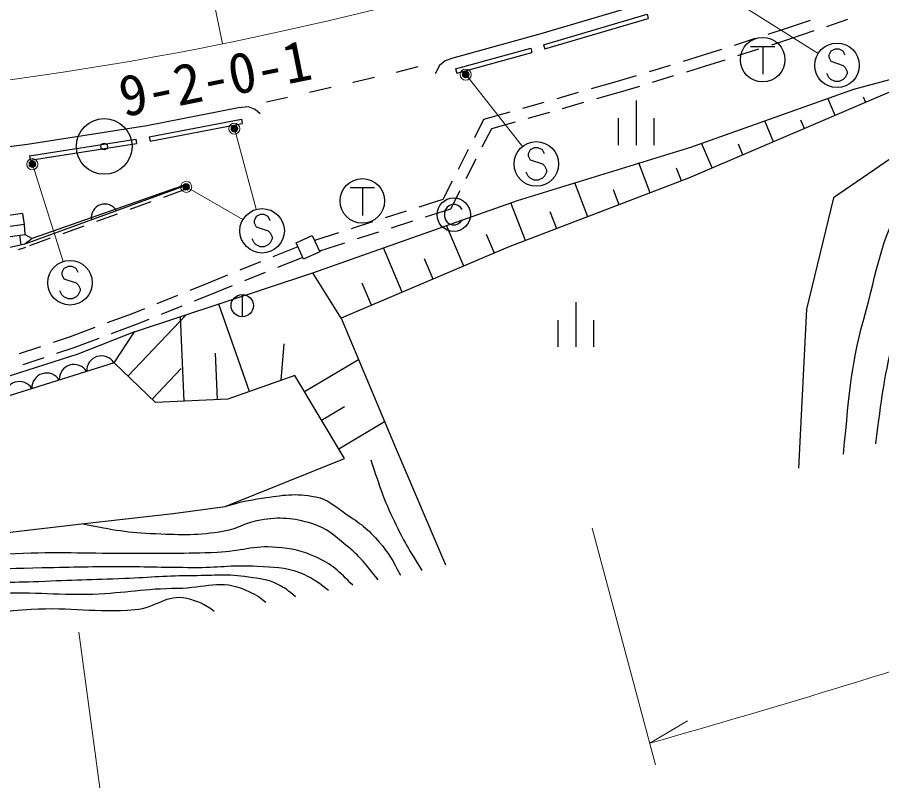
# Model space of a CAD drawing. Units: millimetres, scale not verified. Extents: x 40000 to 680000, y 20000 to 380000.
# Drawn here: x 141692 to 180514, y 240032 to 274328 of the extents above; entities that cross this region are included whole.
import ezdxf
from ezdxf.enums import TextEntityAlignment as Align

# ---------------------------------------------------------------- set-up
doc = ezdxf.new("R2010")
doc.units = ezdxf.units.MM
doc.header["$LTSCALE"] = 1000
doc.header["$PDMODE"] = 32
doc.header["$PDSIZE"] = 500
doc.linetypes.add('CHAIN', pattern=[18.5, 12, -1.5, 3.5, -1.5])
for name, color, linetype, lineweight in [('M-BGD', 7, 'Continuous', 25), ('M-BGD-EXST', 7, 'Continuous', 25), ('M-BMK', 2, 'Continuous', 13), ('M-BMK-SRVR', 3, 'Continuous', 25), ('M-STR-HTXT', 7, 'Continuous', 13), ('M-STR-STRC', 7, 'Continuous', 25)]:
    doc.layers.add(name, color=color, linetype=linetype, lineweight=lineweight)
doc.styles.add('ＭＳ ゴシック', font='')
doc.styles.get('ＭＳ ゴシック').set_extended_font_data('MS Gothic')

msp = doc.modelspace()

# ---------------------------------------------------------------- linework, layer by layer
at = {"layer": 'M-BGD'}
for p, q in [((165381, 272905), (170032, 274277)), ((177302, 274187), (176262, 273835)), ((178977, 274227), (178030, 273906)), ((176262, 273835), (175405, 273558)), ((177462, 273713), (176420, 273360)), ((174834, 273374), (173883, 273066)), ((176420, 273360), (175559, 273082)), ((165324, 273097), (165381, 272905)), ((161426, 271815), (164802, 272741)), ((172455, 272605), (171595, 272343)), ((173312, 272882), (172455, 272605)), ((174988, 272898), (174036, 272590)), ((171021, 272169), (170064, 271878)), ((173465, 272406), (172604, 272128)), ((161374, 272008), (161426, 271815)), ((172604, 272128), (171740, 271865)), ((168630, 271442), (167461, 271109)), ((169490, 271704), (168630, 271442)), ((171166, 271691), (170210, 271400)), ((169635, 271225), (168772, 270963)), ((166884, 270944), (165922, 270670)), ((168772, 270963), (167705, 270658)), ((178421, 269918), (178092, 270688)), ((179801, 270507), (179701, 270740)), ((165345, 270505), (164384, 270231)), ((167128, 270494), (166166, 270220)), ((169484, 270589), (169484, 268589)), ((169484, 270589), (169484, 268589)), ((163807, 270067), (162637, 269733)), ((165589, 270055), (164627, 269781)), ((147656, 268758), (151794, 269561)), ((162637, 269733), (162221, 268920)), ((164050, 269616), (162983, 269312)), ((168684, 269789), (168684, 268589)), ((168684, 269789), (168684, 268589)), ((170284, 269789), (170284, 268589)), ((170284, 269789), (170284, 268589)), ((175662, 268740), (175260, 269682)), ((177042, 269329), (176877, 269714)), ((162983, 269312), (162563, 268491)), ((142277, 267908), (147051, 268658)), ((147618, 268954), (147656, 268758)), ((172903, 267562), (172428, 268676)), ((161948, 268386), (161493, 267496)), ((174283, 268151), (174082, 268622)), ((142246, 268106), (142277, 267908)), ((162290, 267957), (161834, 267066)), ((170119, 266446), (169605, 267783)), ((171519, 266984), (171302, 267550)), ((149141, 266720), (142028, 264143)), ((161219, 266962), (160803, 266149)), ((167318, 265370), (166731, 266898)), ((149192, 266579), (148252, 266238)), ((161561, 266532), (161141, 265711)), ((168719, 265908), (168462, 266577)), ((147688, 266034), (146748, 265693)), ((160803, 266149), (159733, 265805)), ((164518, 264294), (163862, 266000)), ((159162, 265621), (158210, 265315)), ((161141, 265711), (160011, 265348)), ((165918, 264832), (165625, 265596)), ((141934, 265512), (141210, 265414)), ((141934, 265512), (142001, 265016)), ((146184, 265489), (145243, 265148)), ((159440, 265164), (158487, 264858)), ((142001, 265016), (141272, 264918)), ((142001, 265016), (142025, 264571)), ((144679, 264944), (143739, 264603)), ((157639, 265132), (156687, 264826)), ((161746, 263149), (160970, 264977)), ((141793, 264539), (141852, 264103)), ((143175, 264399), (142235, 264058)), ((156115, 264642), (155045, 264298)), ((157916, 264675), (156964, 264369)), ((163127, 263735), (162770, 264576)), ((141741, 263898), (142079, 264002)), ((154297, 264016), (153173, 263562)), ((156393, 264185), (155263, 263822)), ((158984, 261977), (158137, 263974)), ((152617, 263337), (151690, 262962)), ((154513, 263543), (153379, 263084)), ((160365, 262563), (159977, 263477)), ((152822, 262859), (151895, 262484)), ((156231, 260809), (154968, 262853)), ((151134, 262736), (150010, 262282)), ((150010, 262282), (149449, 262056)), ((151339, 262259), (150205, 261800)), ((157603, 261391), (157179, 262390)), ((148893, 261832), (147965, 261459)), ((150205, 261800), (149640, 261573)), ((151795, 261875), (151795, 260875)), ((149084, 261349), (148156, 260976)), ((152127, 257521), (150742, 261448)), ((166771, 261527), (166771, 259527)), ((166771, 261527), (166771, 259527)), ((146847, 261010), (145735, 260597)), ((146660, 258205), (149281, 260962)), ((147408, 261235), (146847, 261010)), ((177142, 261221), (176781, 254066)), ((147034, 260525), (145916, 260109)), ((147599, 260752), (147034, 260525)), ((149189, 257087), (149017, 260875)), ((165971, 260727), (165971, 259527)), ((165971, 260727), (165971, 259527)), ((167571, 260727), (167571, 259527)), ((167571, 260727), (167571, 259527)), ((145173, 260388), (144061, 259976)), ((146036, 258799), (146961, 260191)), ((144061, 259976), (143297, 259720)), ((145353, 259901), (144234, 259485)), ((142728, 259530), (141779, 259213)), ((144234, 259485), (143461, 259227)), ((153542, 258021), (153674, 259666)), ((142892, 259037), (141944, 258720)), ((150687, 257155), (150593, 259235)), ((154592, 257512), (157011, 258954)), ((147747, 257172), (149054, 258546)), ((155360, 256223), (156389, 256837)), ((156129, 254935), (158185, 256162)), ((158707, 254921), (160923, 249724))]:
    msp.add_line(p, q, dxfattribs=at)
for points in [[(211673, 284695), (204813, 282031), (197552, 278243), (189127, 273620), (178349, 266221), (177142, 261221)], [(165324, 273097), (169976, 274469), (170032, 274277)], [(161374, 272008), (164749, 272934), (164802, 272741)], [(146961, 260191), (154968, 262853), (164160, 266105), (171935, 268501), (179269, 271106), (184399, 272470)], [(184399, 272470), (171841, 267108), (163737, 263994), (156231, 260809), (158707, 254921)], [(147618, 268954), (151756, 269758), (151794, 269561)], [(142246, 268106), (147020, 268856), (147051, 268658)], [(78299, 267374), (82172, 266820), (88602, 265919), (94154, 265213), (99342, 264632), (104097, 264121), (109519, 263683), (114099, 263397), (119329, 263252), (124110, 263235), (128133, 263334), (131623, 263510), (135821, 263832), (138820, 264136), (142025, 264571), (142358, 264391)], [(149115, 266753), (142358, 264391), (142028, 264143)], [(149192, 266579), (149141, 266720), (149115, 266753)], [(142028, 264143), (138817, 263417), (131579, 262436), (126844, 262229), (124029, 262167), (118050, 262226), (113973, 262335), (107433, 262765), (103907, 263048), (97418, 263757), (93954, 264146), (84001, 265482), (78146, 266317)], [(146961, 260191), (144408, 259201), (136164, 256559), (126582, 254098), (119168, 252686), (112330, 251838)], [(146036, 258799), (136204, 255726), (126869, 253245), (121881, 252321), (117751, 251677), (113303, 251084), (113082, 248777)], [(113099, 248955), (118023, 249277), (124084, 250205), (128815, 250806), (129782, 250719), (135451, 250756), (137667, 250768), (144576, 251567), (148691, 252040), (151022, 252349), (156385, 254506), (154159, 258238), (151148, 257176), (147899, 257028), (146036, 258799)]]:
    msp.add_lwpolyline(points, dxfattribs=at)
msp.add_lwpolyline([(154942, 264525), (155273, 263799), (154547, 263468), (154216, 264194)], close=True, dxfattribs=at)
msp.add_circle((151795, 261375), 500, dxfattribs=at)
for centre, radius, start, end in [((145622, 265328), 610, 30.3015, 189.5238), ((145470, 258450), 664, 31.6877, 183.0305), ((144241, 258066), 664, 31.6877, 183.0305), ((143012, 257682), 664, 31.6877, 183.0305), ((141783, 257298), 664, 31.6877, 183.0305)]:
    msp.add_arc(centre, radius, start, end, dxfattribs=at)
for points, knots in [([(180244, 255163), (180528, 257315), (180595, 257957), (181011, 259709), (181347, 261124), (181485, 261942), (182037, 263288), (182439, 264268), (182799, 264756), (183351, 265661), (184115, 266914), (184548, 267625), (185492, 268749), (186240, 269639), (186746, 270065), (187628, 270823), (188384, 271472), (188849, 271787), (189658, 272368), (190605, 273049), (191182, 273362), (192130, 274042), (193207, 274813), (193706, 275387), (194808, 276120), (196502, 277248), (197569, 277690), (199374, 278631), (200571, 279255), (201270, 279550), (202486, 280138), (203792, 280769), (204547, 281077), (205831, 281753), (207240, 282494), (207702, 282782), (209357, 283795)], [0, 0, 0, 0, 1, 1, 1, 2, 2, 2, 3, 3, 3, 4, 4, 4, 5, 5, 5, 6, 6, 6, 7, 7, 7, 8, 8, 8, 9, 9, 9, 10, 10, 10, 11, 11, 11, 12, 12, 12, 12]), ([(178798, 254700), (179085, 257720), (179146, 258733), (179826, 261220), (180402, 263326), (180530, 264656), (181746, 266469), (182562, 267685), (183399, 268048), (184494, 269020), (185716, 270105), (186414, 270699), (187695, 271714), (189095, 272825), (189899, 273425), (191376, 274431), (192323, 275077), (192895, 275376), (193857, 276000), (194624, 276497), (194867, 276658), (195810, 277288)], [0, 0, 0, 0, 1, 1, 1, 2, 2, 2, 3, 3, 3, 4, 4, 4, 5, 5, 5, 6, 6, 6, 7, 7, 7, 7]), ([(157571, 254443), (158004, 253130), (158129, 252717), (158631, 251673), (159058, 250788), (159242, 250475), (159863, 249481)], [0, 0, 0, 0, 1, 1, 1, 2, 2, 2, 2]), ([(151022, 252349), (151779, 252570), (152033, 252627), (152695, 252726), (153616, 252863), (154165, 252969), (155078, 252789), (155677, 252670), (155936, 252368), (156443, 252028), (157083, 251599), (157448, 251338), (157948, 250750), (158394, 250226), (158539, 249967), (158902, 249267)], [0, 0, 0, 0, 1, 1, 1, 2, 2, 2, 3, 3, 3, 4, 4, 4, 5, 5, 5, 5]), ([(157901, 249050), (157304, 249808), (157098, 250092), (156448, 250614), (155899, 251056), (155604, 251388), (154927, 251584), (154056, 251835), (153507, 251885), (152611, 251743), (151952, 251639), (151635, 251359), (150979, 251242), (149801, 251031), (149113, 251070), (147917, 251117), (146601, 251169), (146107, 251274), (144576, 251567)], [0, 0, 0, 0, 1, 1, 1, 2, 2, 2, 3, 3, 3, 4, 4, 4, 5, 5, 5, 6, 6, 6, 6]), ([(156767, 248812), (156118, 249452), (155842, 249752), (155091, 250086), (154447, 250373), (154040, 250455), (153337, 250516), (152296, 250606), (151716, 250329), (150672, 250285), (149165, 250222), (148318, 250247), (146810, 250239), (144916, 250230), (143854, 250303), (141961, 250240), (139939, 250173), (138817, 249965), (136797, 249850), (134444, 249716), (133114, 249842), (130769, 249605), (128035, 249328), (126557, 248773), (123826, 248463), (121358, 248184), (119965, 248133), (117485, 247984), (116376, 247918), (115721, 248120), (114643, 247849), (113833, 247646), (113481, 247224), (112866, 246658), (112383, 246214), (112208, 246007), (111754, 245400)], [0, 0, 0, 0, 1, 1, 1, 2, 2, 2, 3, 3, 3, 4, 4, 4, 5, 5, 5, 6, 6, 6, 7, 7, 7, 8, 8, 8, 9, 9, 9, 10, 10, 10, 11, 11, 11, 12, 12, 12, 12]), ([(113461, 245319), (113897, 245872), (114059, 246106), (114571, 246460), (114980, 246742), (115232, 246886), (115706, 247034), (116962, 247426), (117746, 247262), (119056, 247395), (120330, 247525), (121048, 247563), (122322, 247691), (123806, 247841), (124637, 247932), (126116, 248121), (128390, 248412), (129649, 248678), (131926, 248948), (133900, 249181), (135014, 249249), (136997, 249379), (139265, 249528), (140540, 249545), (142812, 249604), (144258, 249641), (145069, 249655), (146516, 249653), (147801, 249651), (148520, 249614), (149804, 249616), (150846, 249618), (151432, 249744), (152471, 249666), (153216, 249610), (153670, 249664), (154363, 249385), (154918, 249162), (155151, 249003), (155673, 248590)], [0, 0, 0, 0, 1, 1, 1, 2, 2, 2, 3, 3, 3, 4, 4, 4, 5, 5, 5, 6, 6, 6, 7, 7, 7, 8, 8, 8, 9, 9, 9, 10, 10, 10, 11, 11, 11, 12, 12, 12, 13, 13, 13, 13]), ([(154180, 248296), (153864, 248579), (153725, 248681), (153389, 248854), (152919, 249096), (152599, 249100), (152077, 249181), (151120, 249328), (150567, 249243), (149598, 249242), (148393, 249241), (147720, 249160), (146516, 249114), (145012, 249055), (144169, 249034), (142665, 248974), (141361, 248923), (140627, 248950), (139327, 248835), (137267, 248653), (136129, 248401), (134072, 248178), (132484, 248006), (131584, 248015), (130000, 247811), (128759, 247651), (128080, 247454), (126839, 247290), (124956, 247042), (123892, 246957), (121996, 246856), (120402, 246771), (119497, 246960), (117912, 246775), (117050, 246675), (116521, 246644), (115758, 246229), (115216, 245934), (114988, 245756), (114495, 245277)], [0, 0, 0, 0, 1, 1, 1, 2, 2, 2, 3, 3, 3, 4, 4, 4, 5, 5, 5, 6, 6, 6, 7, 7, 7, 8, 8, 8, 9, 9, 9, 10, 10, 10, 11, 11, 11, 12, 12, 12, 13, 13, 13, 13]), ([(116682, 245210), (116995, 245617), (117181, 245840), (117631, 246041), (118124, 246261), (118470, 246122), (119010, 246136), (120254, 246169), (120952, 246088), (122196, 246126), (124334, 246191), (125532, 246294), (127657, 246542), (129511, 246758), (130538, 246967), (132384, 247239), (134212, 247508), (135236, 247660), (137065, 247926), (138391, 248120), (139125, 248306), (140460, 248418), (142262, 248568), (143283, 248355), (145091, 248419), (146579, 248472), (147405, 248673), (148895, 248683), (150090, 248690), (150870, 249103), (151952, 248597), (152328, 248421), (152519, 248337), (152861, 248048)], [0, 0, 0, 0, 1, 1, 1, 2, 2, 2, 3, 3, 3, 4, 4, 4, 5, 5, 5, 6, 6, 6, 7, 7, 7, 8, 8, 8, 9, 9, 9, 10, 10, 10, 11, 11, 11, 11]), ([(150538, 247636), (150092, 247965), (149823, 248089), (149306, 248214), (148401, 248433), (147905, 247780), (146977, 247703), (145163, 247555), (144134, 247829), (142318, 247720), (140048, 247584), (138806, 247221), (136555, 246903), (134633, 246632), (133560, 246448), (131633, 246214), (129071, 245902), (127609, 245968), (125053, 245612), (123901, 245452), (123513, 245402), (122111, 245156)], [0, 0, 0, 0, 1, 1, 1, 2, 2, 2, 3, 3, 3, 4, 4, 4, 5, 5, 5, 6, 6, 6, 7, 7, 7, 7])]:
    msp.add_open_spline(points, degree=3, knots=knots, dxfattribs=at)
at = {"layer": 'M-BGD-EXST'}
for p, q in [((174620, 273022), (175720, 273022)), ((175170, 273022), (175170, 271772)), ((156641, 266680), (157741, 266680)), ((157191, 266680), (157191, 265430))]:
    msp.add_line(p, q, dxfattribs=at)
for centre in [(175170, 272422), (157191, 266080)]:
    msp.add_circle(centre, 1000, dxfattribs=at)
at = {"layer": 'M-BMK', "linetype": 'CHAIN'}
msp.add_lwpolyline([(193215, 286132), (191154, 285386), (189093, 284642), (187030, 283901), (184966, 283164), (182900, 282433), (180831, 281710), (178759, 280996), (176684, 280292), (174604, 279600), (172520, 278922), (170432, 278258), (168338, 277612), (166238, 276983), (164133, 276375), (162021, 275787), (159904, 275223), (157780, 274683), (155649, 274169), (153512, 273683), (151369, 273226), (150910, 273133)], dxfattribs=at)
at = {"layer": 'M-BMK'}
msp.add_arc((121164, 420133), 149980, 268.74047, 281.43948, dxfattribs=at)
at = {"layer": 'M-BMK-SRVR'}
for radius in [1250, 150]:
    msp.add_circle((145596, 268524), radius, dxfattribs=at)
at = {"layer": 'M-STR-HTXT'}
for p, q in [((150910, 273133), (144960, 302537)), ((173674, 275215), (177659, 272705)), ((161832, 271755), (164380, 268528)), ((151442, 269325), (152427, 265701)), ((142369, 267727), (143760, 263351)), ((149277, 266711), (151821, 265239)), ((167514, 251377), (170353, 240750)), ((144460, 246711), (145925, 235809)), ((170095, 241716), (171786, 242716))]:
    msp.add_line(p, q, dxfattribs=at)
for centre, radius in [((161832, 271755), 150), ((161832, 271755), 120), ((161832, 271755), 90), ((161832, 271755), 60), ((161832, 271755), 30), ((161832, 271755), 20), ((151442, 269325), 150), ((151442, 269325), 120), ((151442, 269325), 90), ((151442, 269325), 60), ((151442, 269325), 30), ((151442, 269325), 20), ((142369, 267727), 150), ((142369, 267727), 120), ((142369, 267727), 90), ((142369, 267727), 60), ((142369, 267727), 30), ((142369, 267727), 20), ((149277, 266711), 150), ((149277, 266711), 120), ((149277, 266711), 90), ((149277, 266711), 60), ((149277, 266711), 30), ((149277, 266711), 20)]:
    msp.add_circle(centre, radius, dxfattribs=at)
msp.add_arc((45664, 679686), 455303, 285.86023, 290.50176, dxfattribs=at)
for p in [(161832, 271755), (151442, 269325), (142369, 267727), (149277, 266711)]:
    msp.add_point(p, dxfattribs=at)
at = {"layer": 'M-STR-STRC'}
for p, q in [((178236, 272806), (178145, 272624)), ((178145, 272624), (178145, 272533)), ((178145, 272533), (178236, 272351)), ((178417, 272897), (178236, 272806)), ((178599, 272897), (178417, 272897)), ((178781, 272806), (178599, 272897)), ((178872, 272624), (178781, 272806)), ((178236, 272351), (178781, 272169)), ((178781, 272169), (178872, 272079)), ((158711, 271850), (158705, 271849)), ((159674, 272096), (158711, 271850)), ((178145, 271624), (178054, 271806)), ((178872, 272079), (178963, 271897)), ((178963, 271806), (178872, 271624)), ((178963, 271897), (178963, 271806)), ((156776, 271395), (156758, 271391)), ((157731, 271625), (156776, 271395)), ((178236, 271533), (178145, 271624)), ((178417, 271442), (178236, 271533)), ((178599, 271442), (178417, 271442)), ((178781, 271533), (178599, 271442)), ((178872, 271624), (178781, 271533)), ((155783, 271169), (154819, 270947)), ((153834, 270721), (152887, 270515)), ((154819, 270947), (154809, 270944)), ((164728, 268377), (164637, 268195)), ((164910, 268468), (164728, 268377)), ((165091, 268468), (164910, 268468)), ((165273, 268377), (165091, 268468)), ((165364, 268195), (165273, 268377)), ((164637, 268195), (164637, 268105)), ((164637, 268105), (164728, 267923)), ((164728, 267923), (165273, 267741)), ((165273, 267741), (165364, 267650)), ((165364, 267650), (165455, 267468)), ((164637, 267195), (164546, 267377)), ((164728, 267105), (164637, 267195)), ((164910, 267014), (164728, 267105)), ((165273, 267105), (165091, 267014)), ((165364, 267195), (165273, 267105)), ((165455, 267377), (165364, 267195)), ((165455, 267468), (165455, 267377)), ((165091, 267014), (164910, 267014)), ((160920, 265686), (160883, 265536)), ((160995, 265799), (160920, 265686)), ((161108, 265874), (160995, 265799)), ((161220, 265911), (161108, 265874)), ((161370, 265911), (161220, 265911)), ((161483, 265874), (161370, 265911)), ((161595, 265799), (161483, 265874)), ((161670, 265686), (161595, 265799)), ((152416, 265372), (152325, 265191)), ((152325, 265191), (152325, 265100)), ((152598, 265463), (152416, 265372)), ((152780, 265463), (152598, 265463)), ((152962, 265372), (152780, 265463)), ((153053, 265191), (152962, 265372)), ((160883, 265536), (160883, 265386)), ((160883, 265386), (160920, 265236)), ((160920, 265236), (160995, 265124)), ((161595, 265124), (161670, 265236)), ((152325, 265100), (152416, 264918)), ((152416, 264918), (152962, 264736)), ((160995, 265124), (161108, 265049)), ((161108, 265049), (161220, 265011)), ((161220, 265011), (161370, 265011)), ((161370, 265011), (161483, 265049)), ((161483, 265049), (161595, 265124)), ((152962, 264736), (153053, 264645)), ((153053, 264645), (153144, 264463)), ((153144, 264463), (153144, 264372)), ((152325, 264191), (152234, 264372)), ((152416, 264100), (152325, 264191)), ((152598, 264009), (152416, 264100)), ((152780, 264009), (152598, 264009)), ((152962, 264100), (152780, 264009)), ((153053, 264191), (152962, 264100)), ((153144, 264372), (153053, 264191)), ((143789, 263039), (143698, 262857)), ((143698, 262857), (143698, 262766)), ((143971, 263130), (143789, 263039)), ((144153, 263130), (143971, 263130)), ((144334, 263039), (144153, 263130)), ((144425, 262857), (144334, 263039)), ((143698, 262766), (143789, 262584)), ((143789, 262584), (144334, 262403)), ((144334, 262403), (144425, 262312)), ((144425, 262312), (144516, 262130)), ((144516, 262130), (144516, 262039)), ((143698, 261857), (143607, 262039)), ((143789, 261766), (143698, 261857)), ((143971, 261675), (143789, 261766)), ((144153, 261675), (143971, 261675)), ((144334, 261766), (144153, 261675)), ((144425, 261857), (144334, 261766)), ((144516, 262039), (144425, 261857))]:
    msp.add_line(p, q, dxfattribs=at)
for points in [[(191009, 282141), (185944, 280359), (180753, 278545), (175592, 276793), (170428, 275136), (165203, 273586), (161250, 272494), (160909, 272373), (160654, 272162), (160454, 271791)], [(152594, 269991), (152372, 270193), (152076, 270310), (151622, 270259), (147514, 269449), (142157, 268607), (136707, 267936), (131323, 267502), (125865, 267256), (120508, 267210), (115026, 267362), (109653, 267658), (104158, 268103), (98768, 268677), (93291, 269331), (87955, 270043), (78873, 271342)]]:
    msp.add_lwpolyline(points, dxfattribs=at)
for centre, radius in [((178508, 272169), 1000), ((165001, 267741), 1000), ((161295, 265461), 750), ((152689, 264736), 1000), ((144062, 262403), 1000)]:
    msp.add_circle(centre, radius, dxfattribs=at)

# ---------------------------------------------------------------- texts
at = {"layer": 'M-STR-HTXT', "style": 'ＭＳ ゴシック'}
msp.add_text('9-2-0-1', height=1833, rotation=11.367, dxfattribs=at).set_placement((146578, 269302), align=Align.BOTTOM_LEFT)

doc.saveas('drawing.dxf')
